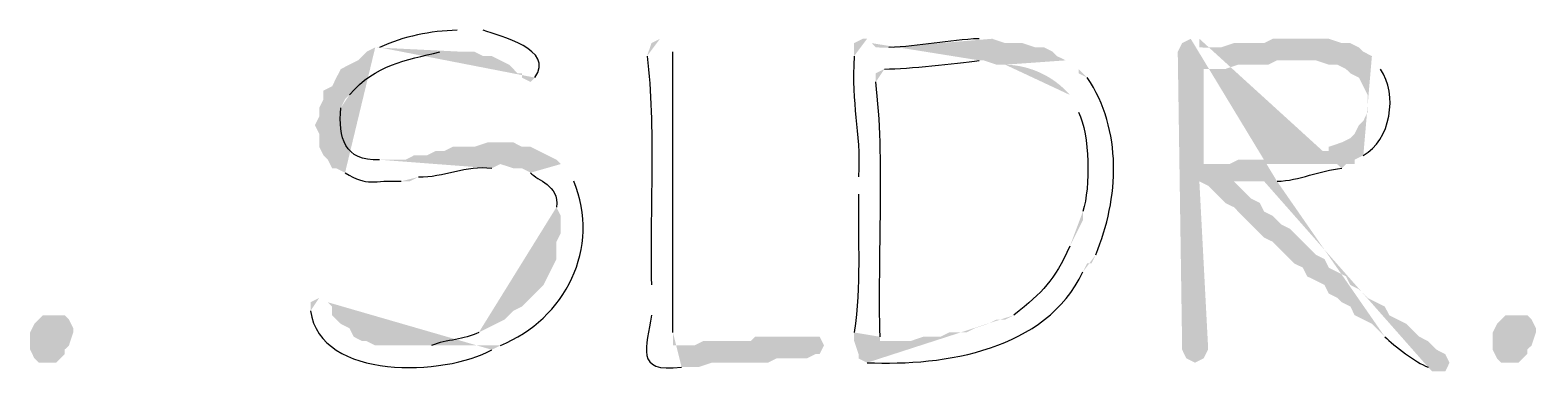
# Model space of a CAD drawing. Header units: inches. Extents: x -167 to 6071, y -6287 to -2731.
# Drawn here: x 1214.84 to 1233.45, y -6044.8 to -6040.47 of the extents above; entities that cross this region are included whole.
import ezdxf

# ---------------------------------------------------------------- set-up
doc = ezdxf.new("R2010")
doc.units = ezdxf.units.IN
doc.header["$LTSCALE"] = 96
doc.header["$MEASUREMENT"] = 0
doc.layers.add('PDF_Geometry', color=7, linetype='Continuous', true_color=0x4a4a4a)
doc.layers.add('PDF_Solid Fills', color=7, linetype='Continuous')

msp = doc.modelspace()

# ---------------------------------------------------------------- hatches: boundary and pattern name
at = {"layer": 'PDF_Solid Fills', "transparency": 33554559}
h = msp.add_hatch(color=256, dxfattribs=at)
h.paths.add_polyline_path([(1220.17, -6040.469), (1220.117, -6040.469)], flags=0)
h.paths.add_polyline_path([(1219.157, -6040.682), (1219.103, -6040.682), (1220.17, -6040.735), (1220.33, -6040.735), (1220.437, -6040.789), (1220.543, -6040.789), (1220.65, -6040.842), (1220.757, -6040.895), (1220.863, -6041.002), (1220.917, -6041.002), (1220.917, -6041.055), (1221.023, -6041.109), (1221.077, -6041.055)], flags=0)
h.paths.add_polyline_path([(1220.437, -6040.469), (1220.277, -6040.469)], flags=0)
h = msp.add_hatch(color=256, dxfattribs=at)
h.paths.add_polyline_path([(1222.623, -6040.575), (1222.517, -6040.629), (1222.463, -6040.789)], flags=0)
h.paths.add_polyline_path([(1222.517, -6043.615), (1222.517, -6043.989)], flags=0)
h.paths.add_polyline_path([(1222.89, -6044.629), (1223.103, -6044.629), (1223.263, -6044.575), (1223.957, -6044.575), (1224.063, -6044.522), (1224.437, -6044.522), (1224.543, -6044.469), (1224.597, -6044.469), (1224.65, -6044.362), (1222.783, -6044.362), (1222.783, -6044.202)], flags=0)
h.paths.add_polyline_path([(1222.783, -6040.735), (1222.73, -6040.629)], flags=0)
h = msp.add_hatch(color=256, dxfattribs=at)
h.paths.add_polyline_path([(1225.183, -6040.575), (1225.13, -6040.575), (1225.023, -6040.629), (1225.023, -6040.789)], flags=0)
h.paths.add_polyline_path([(1225.077, -6042.282), (1225.077, -6042.495)], flags=0)
h.paths.add_polyline_path([(1225.023, -6044.202), (1225.023, -6044.309), (1225.343, -6044.309), (1225.343, -6044.255)], flags=0)
h.paths.add_polyline_path([(1225.29, -6041.109), (1225.29, -6041.002), (1225.397, -6040.949)], flags=0)
h.paths.add_polyline_path([(1226.57, -6040.842), (1227.637, -6040.842), (1227.53, -6040.789), (1227.477, -6040.735), (1225.29, -6040.682), (1225.237, -6040.629)], flags=0)
h = msp.add_hatch(color=256, dxfattribs=at)
h.paths.add_polyline_path([(1226.623, -6040.575), (1226.57, -6040.575)], flags=0)
h.paths.add_polyline_path([(1225.45, -6040.682), (1225.29, -6040.682), (1227.477, -6040.735), (1227.37, -6040.682), (1227.263, -6040.682), (1227.103, -6040.629), (1226.89, -6040.629), (1226.73, -6040.575)], flags=0)
h = msp.add_hatch(color=256, dxfattribs=at)
h.paths.add_polyline_path([(1229.183, -6040.575), (1229.077, -6040.629), (1229.023, -6040.735), (1229.077, -6044.362), (1229.077, -6044.415), (1229.13, -6044.522), (1229.237, -6044.575), (1229.343, -6044.522), (1229.397, -6044.415), (1229.397, -6044.362), (1229.29, -6042.335), (1230.25, -6042.335)], flags=0)
h.paths.add_polyline_path([(1231.05, -6042.175), (1231.103, -6042.122), (1229.343, -6042.122), (1229.343, -6040.949), (1229.61, -6040.949), (1229.77, -6040.895), (1230.143, -6040.895), (1230.25, -6040.842), (1230.623, -6040.842), (1231.423, -6040.789), (1231.317, -6040.735), (1229.29, -6040.682), (1229.29, -6040.575)], flags=0)
for points in [[(1230.623, -6040.575), (1230.197, -6040.575), (1230.09, -6040.629), (1229.717, -6040.629), (1229.557, -6040.682), (1229.29, -6040.682), (1231.317, -6040.735), (1231.263, -6040.682), (1231.157, -6040.629), (1231.05, -6040.629), (1230.89, -6040.575), (1230.783, -6040.575)], [(1220.65, -6041.855), (1220.49, -6041.855), (1220.33, -6041.909), (1220.063, -6041.909), (1219.957, -6041.962), (1219.85, -6041.962), (1219.743, -6042.015), (1219.583, -6042.015), (1219.477, -6042.069), (1219.157, -6042.069), (1221.343, -6042.069), (1221.023, -6041.909), (1220.917, -6041.909), (1220.81, -6041.855)], [(1215.05, -6044.575), (1214.943, -6044.575), (1214.89, -6044.522), (1214.837, -6044.415), (1214.837, -6044.202), (1214.89, -6044.095), (1214.997, -6043.989), (1215.263, -6043.989), (1215.317, -6044.042), (1215.37, -6044.149), (1215.37, -6044.202), (1215.317, -6044.362), (1215.263, -6044.415), (1215.263, -6044.469), (1215.157, -6044.575)], [(1233.13, -6044.575), (1233.023, -6044.575), (1232.97, -6044.522), (1232.917, -6044.415), (1232.917, -6044.202), (1232.97, -6044.095), (1233.077, -6043.989), (1233.343, -6043.989), (1233.397, -6044.042), (1233.45, -6044.149), (1233.45, -6044.202), (1233.397, -6044.362), (1233.343, -6044.415), (1233.343, -6044.469), (1233.237, -6044.575)], [(1224.437, -6044.255), (1223.797, -6044.255), (1223.743, -6044.309), (1223.157, -6044.309), (1223.05, -6044.362), (1222.783, -6044.362), (1224.65, -6044.362), (1224.597, -6044.255), (1224.543, -6044.255)]]:
    msp.add_hatch(color=256, dxfattribs=at).paths.add_polyline_path(points)
h = msp.add_hatch(color=256, dxfattribs=at)
h.paths.add_polyline_path([(1219.103, -6040.682), (1218.997, -6040.735), (1218.89, -6040.842), (1218.677, -6040.949), (1218.623, -6041.055), (1218.57, -6041.162), (1218.463, -6041.215), (1218.463, -6041.322), (1218.41, -6041.429), (1218.41, -6041.535), (1218.357, -6041.642), (1218.41, -6041.749), (1218.41, -6041.909), (1218.463, -6042.015), (1218.517, -6042.069), (1218.57, -6042.175), (1218.623, -6042.175), (1218.73, -6042.229)], flags=0)
h.paths.add_polyline_path([(1219.423, -6042.335), (1219.53, -6042.335), (1219.637, -6042.282)], flags=0)
h.paths.add_polyline_path([(1220.543, -6042.175), (1220.65, -6042.122), (1221.397, -6042.122), (1221.343, -6042.069), (1219.157, -6042.069)], flags=0)
h.paths.add_polyline_path([(1218.677, -6041.429), (1218.73, -6041.322), (1218.783, -6041.269)], flags=0)
h.paths.add_polyline_path([(1219.903, -6040.735), (1220.17, -6040.735)], flags=0)
h = msp.add_hatch(color=256, dxfattribs=at)
h.paths.add_polyline_path([(1227.637, -6040.842), (1226.57, -6040.842), (1226.623, -6040.842), (1226.783, -6040.895), (1226.89, -6040.895)], flags=0)
h.paths.add_polyline_path([(1227.69, -6041.269, 0.211272), (1226.89, -6040.895)], flags=0)
h.paths.add_polyline_path([(1227.69, -6041.269), (1227.743, -6041.375), (1227.797, -6041.482)], flags=0)
h.paths.add_polyline_path([(1227.85, -6042.709), (1227.85, -6042.815), (1227.797, -6042.922), (1227.743, -6043.029), (1227.69, -6043.135)], flags=0)
h.paths.add_polyline_path([(1226.997, -6043.989), (1226.89, -6044.042), (1226.783, -6044.042), (1226.677, -6044.095), (1226.517, -6044.149), (1226.41, -6044.202), (1226.197, -6044.202), (1226.09, -6044.255), (1225.877, -6044.255), (1225.717, -6044.309), (1225.023, -6044.309), (1225.077, -6044.469), (1225.077, -6044.522), (1225.183, -6044.575)], flags=0)
h.paths.add_polyline_path([(1227.85, -6043.455), (1227.903, -6043.349), (1227.957, -6043.349), (1228.01, -6043.242)], flags=0)
h.paths.add_polyline_path([(1227.903, -6041.055), (1227.797, -6041.002), (1227.797, -6040.949), (1227.743, -6040.895)], flags=0)
h = msp.add_hatch(color=256, dxfattribs=at)
h.paths.add_polyline_path([(1231.423, -6040.789), (1230.623, -6040.842), (1230.73, -6040.842), (1230.89, -6040.895), (1230.997, -6040.895), (1231.103, -6040.949), (1231.157, -6041.002), (1231.263, -6041.055), (1231.317, -6041.162), (1231.37, -6041.269), (1231.37, -6041.482), (1231.317, -6041.589), (1231.263, -6041.642), (1231.21, -6041.749), (1231.157, -6041.802), (1231.05, -6041.855), (1230.89, -6041.909), (1230.89, -6041.962), (1230.73, -6041.962), (1230.623, -6042.015), (1230.41, -6042.015), (1230.303, -6042.069), (1229.77, -6042.069), (1229.663, -6042.122), (1229.343, -6042.122), (1231.21, -6042.122), (1231.21, -6042.069), (1231.317, -6042.015)], flags=0)
h.paths.add_polyline_path([(1231.53, -6040.949), (1231.477, -6040.842)], flags=0)
h = msp.add_hatch(color=256, dxfattribs=at)
h.paths.add_polyline_path([(1221.397, -6042.122), (1220.65, -6042.122), (1220.81, -6042.175), (1220.917, -6042.175), (1221.023, -6042.229)], flags=0)
h.paths.add_polyline_path([(1221.343, -6042.655), (1221.397, -6042.762), (1221.397, -6042.975), (1221.343, -6043.082), (1221.343, -6043.295), (1221.29, -6043.402), (1221.237, -6043.509), (1221.183, -6043.615), (1221.077, -6043.722), (1221.023, -6043.775), (1220.917, -6043.882), (1220.81, -6043.935), (1220.757, -6043.989), (1220.703, -6044.042), (1220.597, -6044.095), (1220.49, -6044.149), (1220.383, -6044.202)], flags=0)
h.paths.add_polyline_path([(1219.797, -6044.362), (1219.423, -6044.362), (1220.65, -6044.362)], flags=0)
h.paths.add_polyline_path([(1221.557, -6042.335), (1221.45, -6042.229)], flags=0)
h = msp.add_hatch(color=256, dxfattribs=at)
h.paths.add_polyline_path([(1230.25, -6042.335), (1229.29, -6042.335), (1229.397, -6042.389), (1229.61, -6042.602), (1229.717, -6042.655), (1229.823, -6042.762), (1229.93, -6042.869), (1229.983, -6042.922), (1230.09, -6043.029), (1230.197, -6043.082), (1230.303, -6043.189), (1230.357, -6043.242), (1230.463, -6043.349), (1230.57, -6043.402), (1230.623, -6043.509), (1230.837, -6043.615), (1230.89, -6043.722), (1230.997, -6043.775), (1231.05, -6043.829), (1231.157, -6043.882), (1231.21, -6043.989), (1231.317, -6044.042), (1231.423, -6044.095), (1231.583, -6044.255)], flags=0)
h.paths.add_polyline_path([(1232.117, -6044.629), (1232.17, -6044.682), (1232.33, -6044.682), (1232.383, -6044.575), (1232.33, -6044.469), (1232.223, -6044.415), (1232.117, -6044.309), (1232.01, -6044.255), (1231.85, -6044.095), (1231.743, -6044.042), (1231.637, -6043.989), (1231.583, -6043.882), (1231.37, -6043.775), (1231.263, -6043.669), (1231.157, -6043.615), (1231.103, -6043.509), (1230.89, -6043.402), (1230.837, -6043.295), (1230.73, -6043.242), (1230.677, -6043.189), (1230.57, -6043.082), (1230.517, -6043.029), (1230.41, -6042.922), (1230.303, -6042.869), (1230.197, -6042.762), (1230.09, -6042.709), (1230.037, -6042.602), (1229.93, -6042.549), (1229.717, -6042.335), (1230.09, -6042.335)], flags=0)
h = msp.add_hatch(color=256, dxfattribs=at)
h.paths.add_polyline_path([(1218.41, -6043.775), (1218.303, -6043.829), (1218.303, -6043.935)], flags=0)
h.paths.add_polyline_path([(1220.543, -6044.415), (1220.65, -6044.362), (1219.103, -6044.362), (1218.997, -6044.309), (1218.943, -6044.309), (1218.837, -6044.255), (1218.783, -6044.149), (1218.677, -6044.095), (1218.57, -6043.989), (1218.57, -6043.882), (1218.517, -6043.829)], flags=0)

# ---------------------------------------------------------------- linework, layer by layer
at = {"layer": 'PDF_Geometry'}
for points in [[(1220.117, -6040.469), (1219.786, -6040.479), (1219.456, -6040.544), (1219.157, -6040.682)], [(1221.077, -6041.055), (1221.328, -6040.703), (1220.648, -6040.545), (1220.437, -6040.469)], [(1226.57, -6040.575), (1226.193, -6040.587), (1225.828, -6040.672), (1225.45, -6040.682)], [(1218.783, -6041.269), (1219.11, -6040.885), (1219.469, -6040.849), (1219.903, -6040.735)], [(1222.783, -6044.202), (1222.783, -6043.047), (1222.783, -6041.891), (1222.783, -6040.735)], [(1222.463, -6040.789), (1222.571, -6041.665), (1222.494, -6042.702), (1222.517, -6043.615)], [(1225.023, -6040.789), (1224.983, -6041.409), (1225.105, -6041.69), (1225.077, -6042.282)], [(1225.397, -6040.949), (1225.711, -6040.946), (1226.26, -6040.886), (1226.57, -6040.842)], [(1231.317, -6042.015), (1231.654, -6041.837), (1231.747, -6041.261), (1231.53, -6040.949)], [(1225.343, -6044.255), (1225.313, -6043.279), (1225.406, -6042.032), (1225.29, -6041.109)], [(1228.01, -6043.242), (1228.297, -6042.542), (1228.344, -6041.703), (1227.903, -6041.055)], [(1219.157, -6042.069), (1218.716, -6042.087), (1218.648, -6041.796), (1218.677, -6041.429)], [(1227.797, -6041.482), (1227.936, -6041.759), (1227.946, -6042.407), (1227.85, -6042.709)], [(1218.73, -6042.229), (1219.015, -6042.407), (1219.08, -6042.316), (1219.423, -6042.335)], [(1219.637, -6042.282), (1219.946, -6042.287), (1220.227, -6042.13), (1220.543, -6042.175)], [(1221.023, -6042.229), (1221.105, -6042.332), (1221.38, -6042.372), (1221.343, -6042.655)], [(1230.25, -6042.335), (1230.529, -6042.329), (1230.779, -6042.197), (1231.05, -6042.175)], [(1220.65, -6044.362), (1221.456, -6044.038), (1221.897, -6043.152), (1221.557, -6042.335)], [(1225.077, -6042.495), (1225.066, -6043.098), (1225.112, -6043.604), (1225.023, -6044.202)], [(1227.69, -6043.135), (1227.487, -6043.578), (1227.365, -6043.687), (1226.997, -6043.989)], [(1225.183, -6044.575), (1226.148, -6044.618), (1227.393, -6044.42), (1227.85, -6043.455)], [(1218.303, -6043.935), (1218.419, -6044.799), (1219.974, -6044.741), (1220.543, -6044.415)], [(1222.517, -6043.989), (1222.465, -6044.379), (1222.294, -6044.708), (1222.89, -6044.629)], [(1220.383, -6044.202), (1220.198, -6044.295), (1219.991, -6044.285), (1219.797, -6044.362)], [(1231.583, -6044.255), (1231.699, -6044.366), (1231.966, -6044.577), (1232.117, -6044.629)]]:
    msp.add_open_spline(points, degree=3, dxfattribs=at)

doc.saveas('drawing.dxf')
